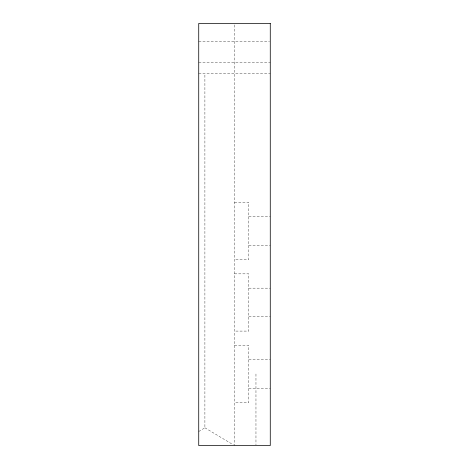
<?xml version="1.0" encoding="UTF-8"?>
<svg xmlns="http://www.w3.org/2000/svg" width="469" height="469" viewBox="0 0 469 469"><rect width="100%" height="100%" fill="white"/><g stroke="black" fill="none" stroke-linecap="round" stroke-linejoin="round"><path stroke-width="0.35" stroke-dasharray="2.35 1.76" d="M198.727 431.521L204.9 427.792L204.9 73.527M198.727 41.336L269.54 41.336M198.727 62.799L270.273 62.799M198.727 73.527L270.273 73.527M234.5 202.303L248.81 202.303L248.81 259.539L234.5 259.539M248.81 216.614L270.273 216.614M248.81 245.234L270.273 245.234M234.5 273.849L248.81 273.849L248.81 331.085L234.5 331.085M248.81 288.159L270.273 288.159M248.81 316.774L270.273 316.774M234.5 345.389L248.81 345.389L248.81 402.625L234.5 402.625M248.81 359.7L270.273 359.7M248.81 388.314L270.273 388.314M204.9 427.792L233.269 444.811M255.963 374.01L255.963 444.817M234.5 24.904L234.5 445.55"/><path stroke-width="0.7" d="M270.273 23.45L198.727 23.45L198.727 445.55L270.273 445.55L270.273 23.45"/></g></svg>
